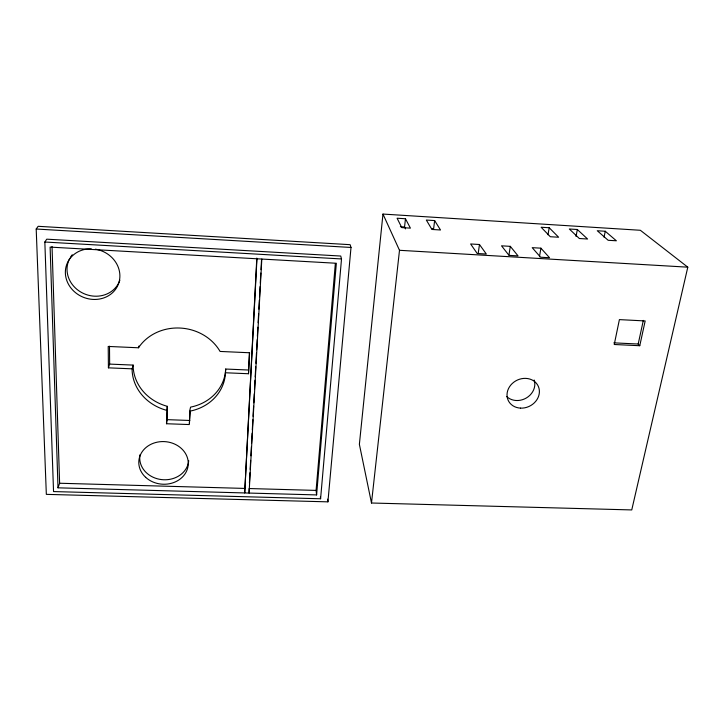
<?xml version="1.0" encoding="UTF-8"?>
<svg xmlns="http://www.w3.org/2000/svg" width="724" height="724" viewBox="0 0 724 724"><rect width="100%" height="100%" fill="white"/><g stroke="black" fill="none" stroke-linecap="round" stroke-linejoin="round"><path stroke-width="1.09" d="M166.71 410.3L166.303 410.237A46.77 41.974 7.4 0 1 132.094 368.833L108.419 367.837L109.65 364.1L133.125 365.095A46.372 41.684 7.6 0 0 167.027 406.236L166.493 423.739L189.29 424.554L190.05 411.123A46.77 41.974 7.4 0 0 225.454 372.769L248.495 373.738L249.427 352.47M256.803 258.106L244.694 492.944L256.957 258.776M166.493 423.739L167.208 419.658L167.425 406.3M189.426 423.531L190.05 411.594M248.495 373.738L249.572 352.76L220.078 351.439A46.77 41.974 7.4 0 0 179.814 328.035A46.77 41.974 7.4 0 0 138.492 347.782L108.22 346.434L108.419 367.837M249.427 482.899L249.97 472.745M250.16 469.36L250.649 460.337M250.893 455.821L251.382 446.798M251.563 443.414L252.115 433.26M252.305 429.875L252.857 419.721M253.038 416.336L253.59 406.182M253.771 402.797L254.26 393.766M254.504 389.259L254.993 380.227M255.183 376.842L255.735 366.688M255.916 363.303L256.468 353.149M256.649 349.764L257.201 339.61M257.382 336.226L257.88 327.203M258.124 322.696L258.613 313.664M258.857 309.157L259.346 300.125M259.527 296.74L260.079 286.586M260.269 283.202L260.821 273.048M261.002 269.663L261.491 260.64M261.817 259.056L249.083 493.062L249.119 488.537L316.089 490.41L316.596 494.917L58.01 487.822L50.119 247.101L336.352 263.264L316.596 494.917M225.454 372.769L225.68 369.041L248.531 370.018M316.089 490.41L335.33 263.69M320.587 498.764L341.511 258.948L340.733 256.043L46.734 239.173L44.843 242.024L53.54 491.569L320.587 498.764L320.37 496.954M327.918 501.85L351.004 247.463L350.144 244.676L38.173 226.304L36.2 229.028L46.336 494.365L327.918 501.85L327.565 499.162M382.969 214.069L359.376 444.319L371.493 503.008L631.753 509.931L687.8 267.174L640.351 230.277L382.969 214.069L399.494 250.296L371.493 503.008M405.531 228.893L404.553 226.965L405.467 218.748L397.096 218.223L401.775 227.608L410.408 228.132L405.467 218.748M434.635 220.576L440.509 229.988L431.929 229.454L426.327 220.051L434.635 220.576L433.622 228.757L431.558 228.63M189.643 411.151L190.575 407.123A46.372 41.684 7.6 0 0 225.68 369.041M478.229 253.183L479.478 244.504L470.618 243.97L477.206 253.5L486.32 254.034L479.478 244.504M508.963 254.993L510.311 246.35L501.524 245.825L509.017 255.364L518.058 255.898L510.311 246.35M539.461 256.785L540.909 248.178L532.194 247.662L540.575 257.219L549.543 257.744L540.909 248.178M547.996 234.775L549.199 227.743L541.127 227.236L550.303 236.73L558.62 237.237L549.199 227.743M576.042 236.504L577.318 229.499L569.308 229.001L579.336 238.513L587.598 239.02L577.318 229.499M604.078 237.228L605.237 231.246L597.282 230.748L608.16 240.287L616.359 240.784L605.237 231.246M639.772 345.728L614.242 344.497L619.4 319.619L645.174 320.94L639.772 345.728L638.188 344.027L643.328 320.397M138.492 347.782L138.981 345.991M132.094 368.833L133.125 365.095M58.01 487.822L59.612 483.243L52.038 246.459M59.612 483.243L244.757 488.419M167.208 419.658L189.815 420.472M613.871 342.85L638.188 344.027M44.843 242.024L341.511 258.948M36.2 229.028L351.004 247.463M399.494 250.296L687.8 267.174M400.381 226.712L404.553 226.965M109.496 346.199L109.65 364.1M119.858 280.206A27.394 24.734 22.4 0 1 84.029 293.7A27.394 24.734 22.4 0 1 69.812 258.359M70.355 257.418A27.394 24.734 22.4 0 1 72.273 254.758M188.72 460.645A24.553 21.186 4.5 0 1 161.371 479.578A24.553 21.186 4.5 0 1 140.049 454.69M95.405 249.183A27.639 24.933 22.1 0 1 115.496 289.41A27.639 24.933 22.1 0 1 68.979 285.147A27.639 24.933 22.1 0 1 91.296 248.812M534.14 380.01A16.362 14.245 -27 0 1 526.493 397.892A16.362 14.245 -27 0 1 506.682 396.499M145.669 477.324A24.752 21.313 4.3 0 0 187.281 469.342A24.752 21.313 4.3 0 0 157.651 442.074A24.752 21.313 4.3 0 0 145.669 477.324M520.547 408.128A16.625 14.426 -26.8 0 0 538.375 386.471A16.625 14.426 -26.8 0 0 510.701 385.159A16.625 14.426 -26.8 0 0 520.547 408.128"/></g></svg>
